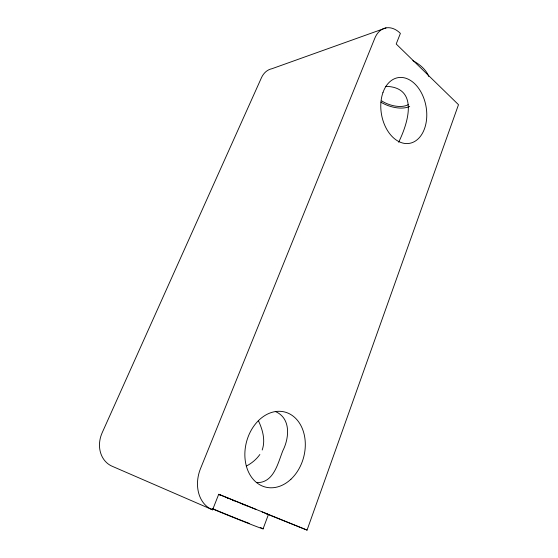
<?xml version="1.0" encoding="UTF-8"?>
<svg xmlns="http://www.w3.org/2000/svg" width="558" height="558" viewBox="0 0 558 558"><rect width="100%" height="100%" fill="white"/><g stroke="black" fill="none" stroke-linecap="round" stroke-linejoin="round"><path stroke-width="0.84" d="M262.197 450.006C265.65 440.192 262.609 429.562 258.319 420.523M265.789 513.562L307.06 530.1L458.495 104.688L396.201 44.005L400.393 33.382A27.328 18.344 77.1 0 0 374.795 38.272L200.531 468.567A32.964 25.773 -70.6 0 0 212.584 509.824L112.779 466.523A26.861 22.871 -63.6 0 1 102.177 432.729L261.423 77.799A22.878 17.361 74.1 0 1 272.004 68.697L386.024 27.9M263.069 528.893L268.426 514.497L262.141 511.916M212.584 509.824L218.729 494.228L307.06 530.1M398.635 142.213C408.072 123.22 419.323 87.174 385.808 86.33M259.868 454.505C256.38 459.422 251.609 463.349 246.266 466.111M256.568 482.6C273.804 483.228 277.842 463.196 282.864 450.648C289.323 437.89 291.102 418.116 275.282 411.483M232.609 500.268L234.227 500.917M242.318 504.16L243.937 504.809M218.778 494.374L255.857 509.363M242.214 504.007L243.7 504.606M245.178 505.206L246.664 505.806M218.917 494.59L220.41 495.197M227.099 497.903L228.585 498.503M249.475 523.488A24.12 0.391 22 0 1 247.152 522.623M246.538 522.386A24.12 0.391 22 0 1 242.953 521.005M242.27 520.74A24.12 0.391 22 0 1 238.545 519.268M237.764 518.961A24.12 0.391 22 0 1 215.102 509.719M214.356 509.405A24.12 0.391 22 0 1 212.27 508.519M260.3 527.443A36.563 0.593 22 0 1 251.881 524.778A36.563 0.593 22 0 1 212.04 508.722M409.712 106.383A23.08 12.332 20.2 0 1 380.954 102.205M408.226 104.632A20.311 10.846 20.2 0 1 381.672 100.914M412.864 60.648A30.509 17.103 20 0 1 428.725 76.453M382.969 92.516A33.347 22.62 80.1 0 0 405.68 143.539A33.347 22.62 80.1 0 0 422.685 95.453A33.347 22.62 80.1 0 0 382.969 92.516M290.934 479.224A38.76 29.588 -75.6 0 0 289.456 413.806A38.76 29.588 -75.6 0 0 244.864 455.614A38.76 29.588 -75.6 0 0 290.934 479.224"/></g></svg>
